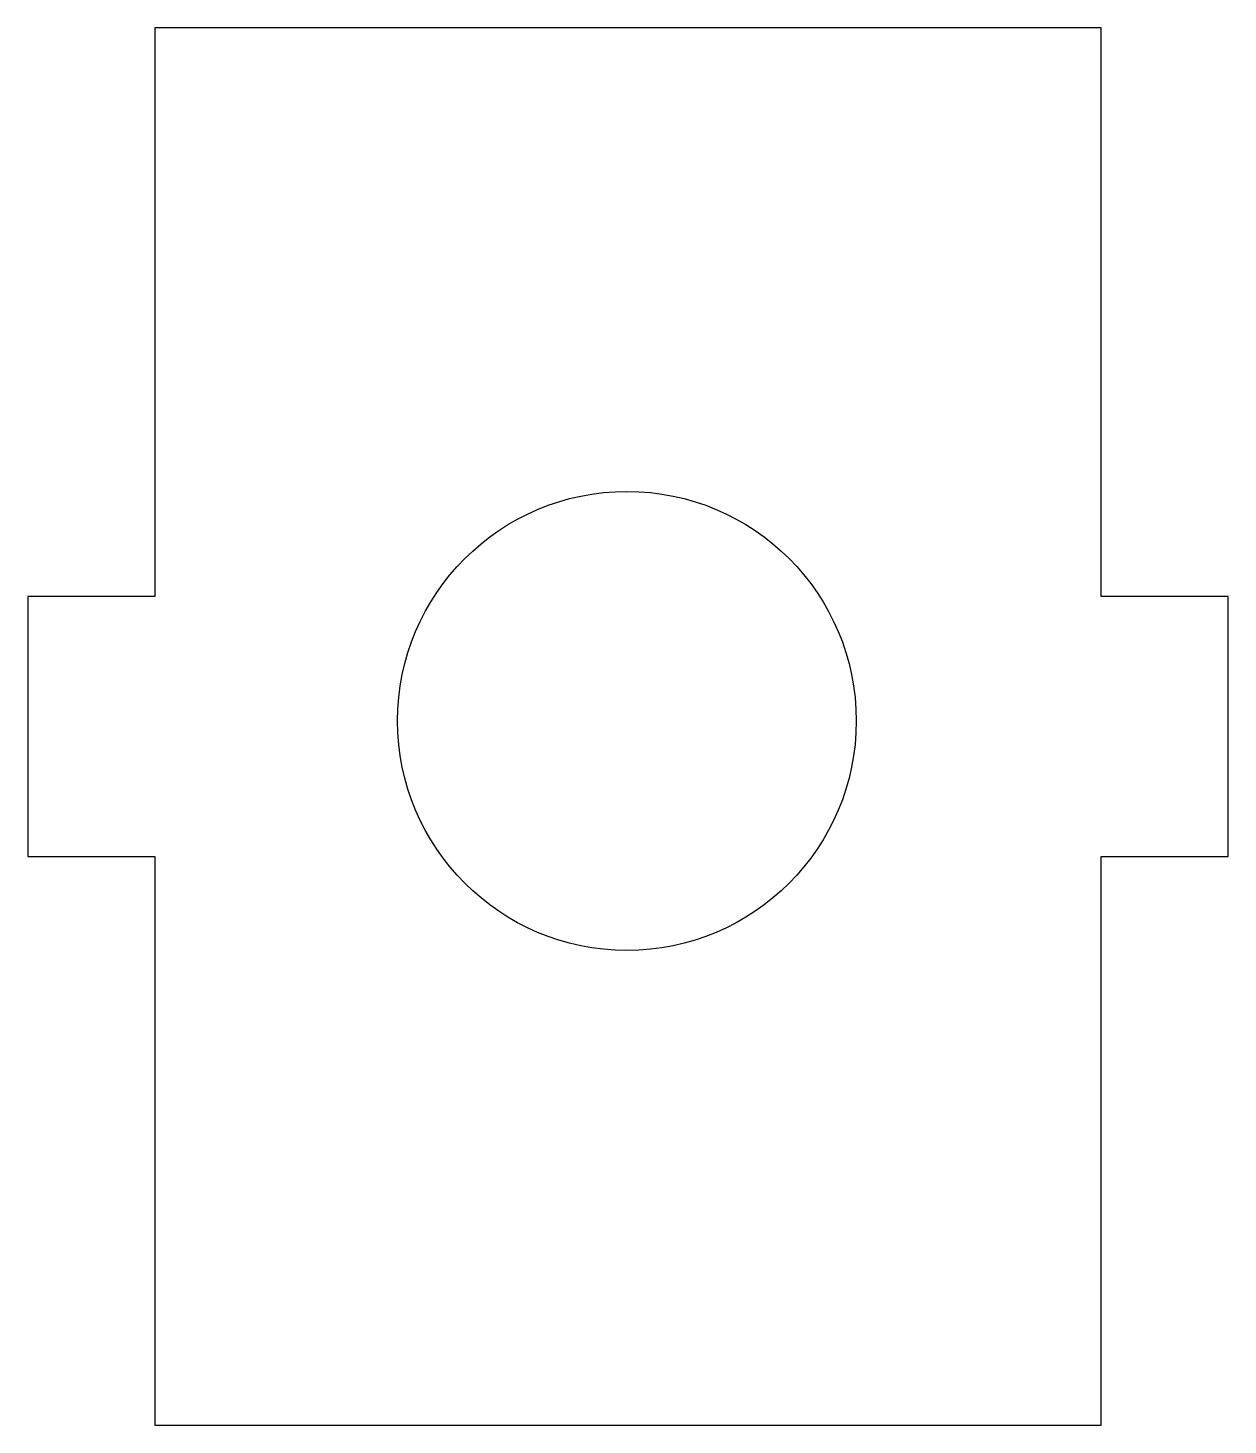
# Model space of a CAD drawing. Header units: millimetres. Extents: x -14.2 to 14.2, y -16.7 to 16.4.
import ezdxf

# ---------------------------------------------------------------- set-up
doc = ezdxf.new("R2010")
doc.units = ezdxf.units.MM
doc.layers.add('CUTOUTS', color=1, linetype='CONTINUOUS')
doc.layers.add('PERIMETER', color=5, linetype='CONTINUOUS')

msp = doc.modelspace()

# ---------------------------------------------------------------- linework, layer by layer
at = {"layer": 'CUTOUTS'}
msp.add_circle((-0.026, -0.006), 5.425, dxfattribs=at)
at = {"layer": 'PERIMETER'}
msp.add_lwpolyline([(-14.193, 2.936), (-14.193, -3.214), (-11.193, -3.214), (-11.193, -16.653), (11.193, -16.653), (11.193, -3.214), (14.193, -3.214), (14.193, 2.936), (11.193, 2.936), (11.193, 16.375), (-11.193, 16.375), (-11.193, 2.936)], close=True, dxfattribs=at)

doc.saveas('drawing.dxf')
